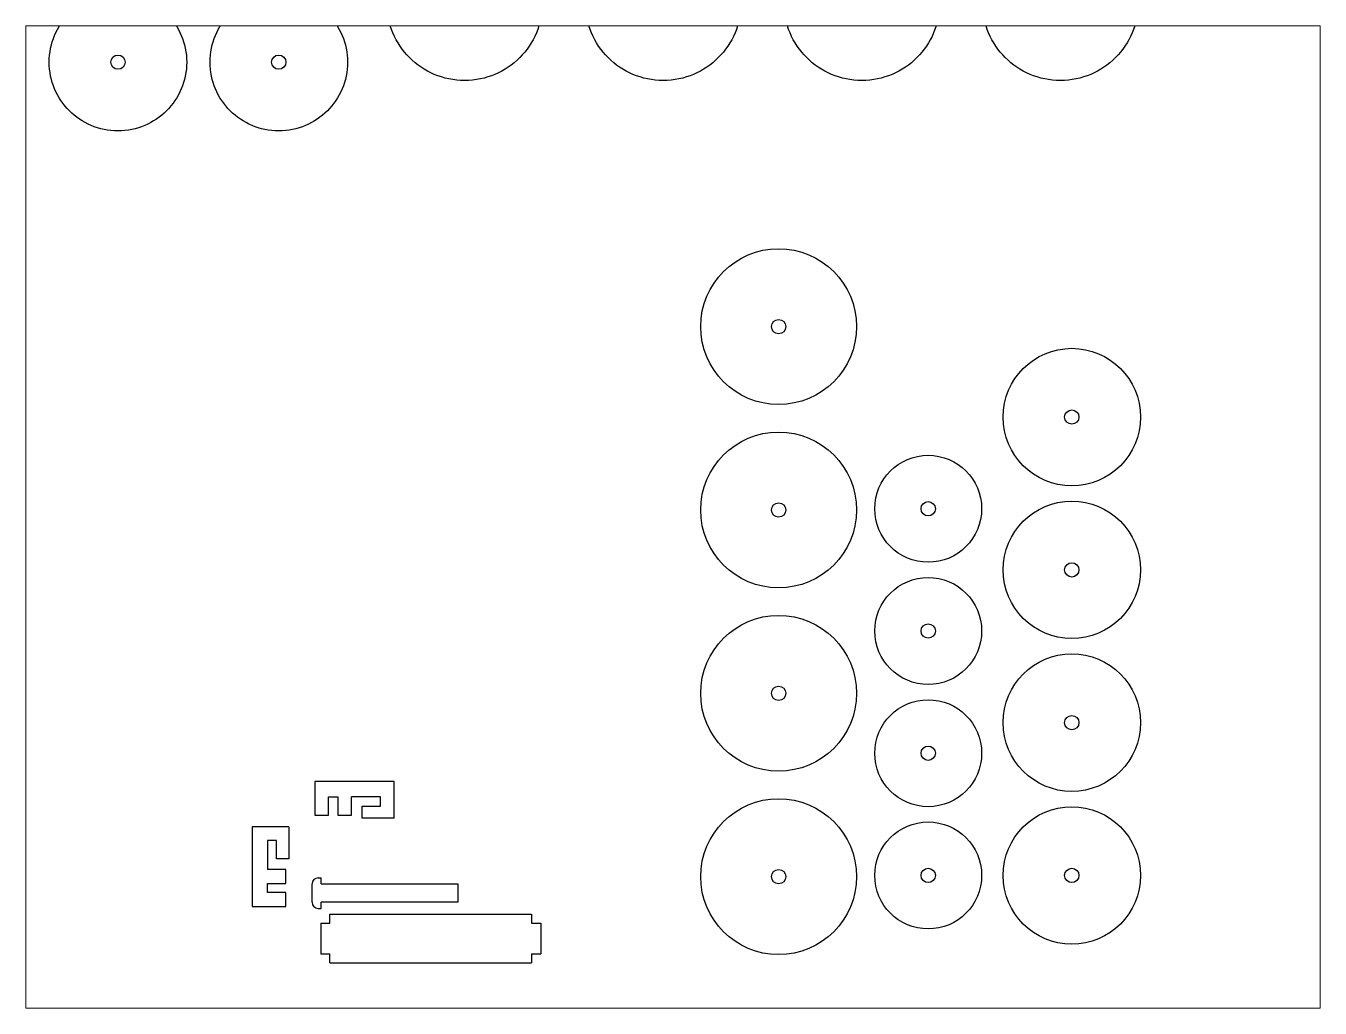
# Paper-space layout '布局1' of a CAD drawing. Header units: millimetres. Extents: x 26 to 231, y 20 to 176.
# The model-space entities are those that its viewports show. They can reach past a viewport. Long polylines and large blocks are cut down to what shows.
import ezdxf

# ---------------------------------------------------------------- set-up
doc = ezdxf.new("R2010")
doc.units = ezdxf.units.MM

msp = doc.modelspace()

# ---------------------------------------------------------------- linework, layer by layer
for p, q in [((118.75, 61.89), (92.75, 61.89)), ((92.75, 61.89), (92.75, 50.89)), ((118.75, 49.89), (118.75, 61.89)), ((97.25, 50.89), (97.25, 56.89)), ((97.25, 56.89), (100.25, 56.89)), ((100.25, 56.89), (100.25, 50.89)), ((104.75, 50.89), (104.75, 56.89)), ((114.25, 56.89), (104.75, 56.89)), ((114.25, 53.89), (114.25, 56.89)), ((92.75, 50.89), (97.25, 50.89)), ((100.25, 50.89), (104.75, 50.89)), ((108.25, 49.89), (108.25, 53.89)), ((108.25, 53.89), (114.25, 53.89)), ((72.27, 47.09), (72.27, 21.09)), ((84.27, 47.09), (72.27, 47.09)), ((84.27, 47.09), (84.27, 36.59)), ((118.75, 49.89), (108.25, 49.89)), ((80.27, 42.59), (77.27, 42.59)), ((77.27, 42.59), (77.27, 33.09)), ((80.27, 36.59), (80.27, 42.59)), ((84.27, 36.59), (80.27, 36.59)), ((83.27, 33.09), (77.27, 33.09)), ((83.27, 28.59), (83.27, 33.09)), ((93.86, 30.41), (94.86, 30.41)), ((94.86, 28.41), (94.86, 30.41)), ((77.27, 25.59), (77.27, 28.59)), ((77.27, 28.59), (83.27, 28.59)), ((83.27, 25.59), (77.27, 25.59)), ((83.27, 21.09), (83.27, 25.59)), ((91.86, 22.41), (91.86, 28.41)), ((94.86, 28.41), (139.56, 28.41)), ((139.56, 28.41), (139.56, 22.41)), ((94.86, 20.41), (94.86, 22.41)), ((139.56, 22.41), (94.86, 22.41)), ((72.27, 21.09), (83.27, 21.09)), ((93.86, 20.41), (94.86, 20.41)), ((97.71, 15.55), (97.71, 18.55)), ((97.71, 18.55), (163.71, 18.55)), ((163.71, 18.55), (163.71, 15.55)), ((94.71, 15.55), (97.71, 15.55)), ((94.71, 15.55), (94.71, 5.55)), ((163.71, 15.55), (166.71, 15.55)), ((166.71, 15.55), (166.71, 5.55)), ((94.71, 5.55), (97.71, 5.55)), ((97.71, 2.55), (97.71, 5.55)), ((163.71, 5.55), (163.71, 2.55)), ((163.71, 5.55), (166.71, 5.55)), ((97.71, 2.55), (163.71, 2.55))]:
    msp.add_line(p, q)
for centre, radius in [((141.8, 316.85), 25.5), ((206.8, 316.85), 25.5), ((271.8, 316.85), 25.5), ((336.8, 316.85), 25.5), ((28.32, 297.34), 22.5), ((80.96, 297.34), 22.5), ((244.57, 210.8), 25.5), ((340.54, 181.2), 22.5), ((244.57, 150.8), 25.5), ((293.53, 151.2), 17.5), ((340.54, 131.2), 22.5), ((293.53, 111.2), 17.5), ((244.57, 90.8), 25.5), ((340.54, 81.2), 22.5), ((293.53, 71.2), 17.5), ((244.57, 30.8), 25.5), ((340.54, 31.2), 22.5), ((293.53, 31.2), 17.5)]:
    msp.add_circle(centre, radius)
at = {"linetype": 'Continuous', "lineweight": 25}
for centre in [(28.32, 297.34), (80.96, 297.34), (244.57, 210.8), (340.54, 181.2), (244.57, 150.8), (293.53, 151.2), (340.54, 131.2), (293.53, 111.2), (244.57, 90.8), (340.54, 81.2), (293.53, 71.2), (244.57, 30.8), (293.53, 31.2), (340.54, 31.2)]:
    msp.add_circle(centre, 2.34, dxfattribs=at)
for centre, start, end in [((93.86, 28.41), 90, 180), ((93.86, 22.41), 180, 270)]:
    msp.add_arc(centre, 2, start, end)

psp = doc.layouts.new('布局1')

# ---------------------------------------------------------------- viewports
at = {"layer": '0'}
psp.add_viewport(center=(128.5, 97.5), size=(205.6, 156), view_center_point=(210, 148.5), view_height=321.4322, dxfattribs=at)

doc.saveas('drawing.dxf')
